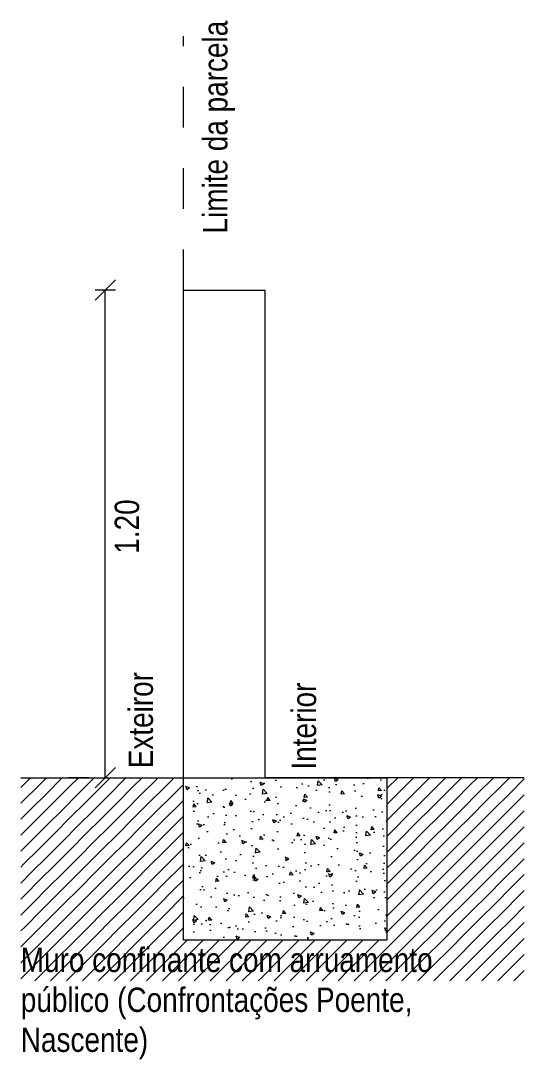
# Model space of a CAD drawing. Header units: metres. Extents: x -111189 to -108577, y -72951 to -72647.
# Drawn here: x -108721.033 to -108719.795, y -72948.069 to -72945.514 of the extents above; entities that cross this region are included whole.
import ezdxf

# ---------------------------------------------------------------- set-up
doc = ezdxf.new("R2010")
doc.units = ezdxf.units.M
doc.header["$MEASUREMENT"] = 0
for name, pattern in [('Dot & Dashed Smaller', [0.36, 0.15, -0.09, 0.03, -0.09]), ('OTK - Tracejado', [0.08, 0.04, -0.04]), ('Small Dashed', [0.002822, 0.001411, -0.001411])]:
    doc.linetypes.add(name, pattern=pattern)
doc.layers.add('00 - DESENHO 2D', color=7, linetype='Continuous')
doc.styles.add('ESTILO_GERADO_1', font='ARIALN.TTF')

# ---------------------------------------------------------------- blocks, each defined once
blk = doc.blocks.new('*X3136', base_point=(-108718.7061, -72936.4131))
at = {"layer": '00 - DESENHO 2D', "color": 254, "linetype": 'Continuous', "lineweight": 0}
for p, q in [((-108721.0094, -72947.3763), (-108721.0331, -72947.3999)), ((-108721.0094, -72947.3763), (-108721.0331, -72947.3999)), ((-108720.9898, -72947.3959), (-108721.0278, -72947.4339)), ((-108720.9898, -72947.3959), (-108721.0278, -72947.4339)), ((-108721.0093, -72947.3761), (-108721.0094, -72947.3763)), ((-108721.0093, -72947.3761), (-108721.0094, -72947.3763)), ((-108720.97, -72947.3761), (-108720.9898, -72947.3959)), ((-108720.97, -72947.3761), (-108720.9898, -72947.3959)), ((-108720.9322, -72947.3775), (-108720.9702, -72947.4155)), ((-108720.9322, -72947.3775), (-108720.9702, -72947.4155)), ((-108720.9126, -72947.3972), (-108720.9506, -72947.4352)), ((-108720.9126, -72947.3972), (-108720.9506, -72947.4352)), ((-108720.9307, -72947.3761), (-108720.9322, -72947.3775)), ((-108720.9307, -72947.3761), (-108720.9322, -72947.3775)), ((-108720.8915, -72947.3761), (-108720.9126, -72947.3972)), ((-108720.8915, -72947.3761), (-108720.9126, -72947.3972)), ((-108720.8549, -72947.3788), (-108720.8929, -72947.4168)), ((-108720.8549, -72947.3788), (-108720.8929, -72947.4168)), ((-108720.8353, -72947.3984), (-108720.8733, -72947.4364)), ((-108720.8353, -72947.3984), (-108720.8733, -72947.4364)), ((-108720.8522, -72947.3761), (-108720.8549, -72947.3788)), ((-108720.8522, -72947.3761), (-108720.8549, -72947.3788)), ((-108720.813, -72947.3761), (-108720.8353, -72947.3984)), ((-108720.813, -72947.3761), (-108720.8353, -72947.3984)), ((-108720.7777, -72947.3801), (-108720.8157, -72947.4181)), ((-108720.7777, -72947.3801), (-108720.8157, -72947.4181)), ((-108720.7581, -72947.3997), (-108720.7961, -72947.4377)), ((-108720.7581, -72947.3997), (-108720.7961, -72947.4377)), ((-108720.7737, -72947.3761), (-108720.7777, -72947.3801)), ((-108720.7737, -72947.3761), (-108720.7777, -72947.3801)), ((-108720.7345, -72947.3761), (-108720.7581, -72947.3997)), ((-108720.7345, -72947.3761), (-108720.7581, -72947.3997)), ((-108720.7004, -72947.3813), (-108720.7384, -72947.4193)), ((-108720.7004, -72947.3813), (-108720.7384, -72947.4193)), ((-108720.6808, -72947.401), (-108720.7188, -72947.4389)), ((-108720.6808, -72947.401), (-108720.7188, -72947.4389)), ((-108720.6952, -72947.3761), (-108720.7004, -72947.3813)), ((-108720.6952, -72947.3761), (-108720.7004, -72947.3813)), ((-108720.6559, -72947.3761), (-108720.6808, -72947.401)), ((-108720.6559, -72947.3761), (-108720.6808, -72947.401)), ((-108720.6331, -72947.3925), (-108720.6612, -72947.4206)), ((-108720.6331, -72947.3925), (-108720.6612, -72947.4206)), ((-108720.1064, -72947.3761), (-108720.1331, -72947.4028)), ((-108720.1064, -72947.3761), (-108720.1331, -72947.4028)), ((-108720.0825, -72947.3914), (-108720.1205, -72947.4294)), ((-108720.0825, -72947.3914), (-108720.1205, -72947.4294)), ((-108720.0672, -72947.3762), (-108720.0825, -72947.3914)), ((-108720.0672, -72947.3762), (-108720.0825, -72947.3914)), ((-108720.0279, -72947.3762), (-108720.0628, -72947.4111)), ((-108720.0279, -72947.3762), (-108720.0628, -72947.4111)), ((-108720.0052, -72947.3927), (-108720.0432, -72947.4307)), ((-108720.0052, -72947.3927), (-108720.0432, -72947.4307)), ((-108719.9887, -72947.3762), (-108720.0052, -72947.3927)), ((-108719.9887, -72947.3762), (-108720.0052, -72947.3927)), ((-108719.9494, -72947.3762), (-108719.9856, -72947.4123)), ((-108719.9494, -72947.3762), (-108719.9856, -72947.4123)), ((-108719.928, -72947.394), (-108719.966, -72947.432)), ((-108719.928, -72947.394), (-108719.966, -72947.432)), ((-108719.9102, -72947.3762), (-108719.928, -72947.394)), ((-108719.9102, -72947.3762), (-108719.928, -72947.394)), ((-108719.8709, -72947.3762), (-108719.9083, -72947.4136)), ((-108719.8709, -72947.3762), (-108719.9083, -72947.4136)), ((-108719.8507, -72947.3952), (-108719.8887, -72947.4332)), ((-108719.8507, -72947.3952), (-108719.8887, -72947.4332)), ((-108719.8317, -72947.3762), (-108719.8507, -72947.3952)), ((-108719.8317, -72947.3762), (-108719.8507, -72947.3952)), ((-108719.7954, -72947.3792), (-108719.8311, -72947.4149)), ((-108719.7954, -72947.3792), (-108719.8311, -72947.4149)), ((-108720.9702, -72947.4155), (-108721.0082, -72947.4535)), ((-108720.9702, -72947.4155), (-108721.0082, -72947.4535)), ((-108720.8929, -72947.4168), (-108720.9309, -72947.4548)), ((-108720.8929, -72947.4168), (-108720.9309, -72947.4548)), ((-108720.8157, -72947.4181), (-108720.8537, -72947.456)), ((-108720.8157, -72947.4181), (-108720.8537, -72947.456)), ((-108720.7384, -72947.4193), (-108720.7764, -72947.4573)), ((-108720.7384, -72947.4193), (-108720.7764, -72947.4573)), ((-108720.6612, -72947.4206), (-108720.6992, -72947.4586)), ((-108720.6612, -72947.4206), (-108720.6992, -72947.4586)), ((-108720.0628, -72947.4111), (-108720.1008, -72947.4491)), ((-108720.0628, -72947.4111), (-108720.1008, -72947.4491)), ((-108719.9856, -72947.4123), (-108720.0236, -72947.4503)), ((-108719.9856, -72947.4123), (-108720.0236, -72947.4503)), ((-108719.9083, -72947.4136), (-108719.9463, -72947.4516)), ((-108719.9083, -72947.4136), (-108719.9463, -72947.4516)), ((-108719.8311, -72947.4149), (-108719.8691, -72947.4529)), ((-108719.8311, -72947.4149), (-108719.8691, -72947.4529)), ((-108719.7954, -72947.4184), (-108719.8115, -72947.4345)), ((-108719.7954, -72947.4184), (-108719.8115, -72947.4345)), ((-108721.0278, -72947.4339), (-108721.0331, -72947.4392)), ((-108721.0278, -72947.4339), (-108721.0331, -72947.4392)), ((-108720.9506, -72947.4352), (-108720.9886, -72947.4731)), ((-108720.9506, -72947.4352), (-108720.9886, -72947.4731)), ((-108720.8733, -72947.4364), (-108720.9113, -72947.4744)), ((-108720.8733, -72947.4364), (-108720.9113, -72947.4744)), ((-108720.7961, -72947.4377), (-108720.8341, -72947.4757)), ((-108720.7961, -72947.4377), (-108720.8341, -72947.4757)), ((-108720.7188, -72947.4389), (-108720.7568, -72947.4769)), ((-108720.7188, -72947.4389), (-108720.7568, -72947.4769)), ((-108720.6416, -72947.4402), (-108720.6796, -72947.4782)), ((-108720.6416, -72947.4402), (-108720.6796, -72947.4782)), ((-108720.6331, -72947.4317), (-108720.6416, -72947.4402)), ((-108720.6331, -72947.4317), (-108720.6416, -72947.4402)), ((-108720.1205, -72947.4294), (-108720.1331, -72947.4421)), ((-108720.1205, -72947.4294), (-108720.1331, -72947.4421)), ((-108720.1008, -72947.4491), (-108720.1331, -72947.4813)), ((-108720.1008, -72947.4491), (-108720.1331, -72947.4813)), ((-108720.0432, -72947.4307), (-108720.0812, -72947.4687)), ((-108720.0432, -72947.4307), (-108720.0812, -72947.4687)), ((-108720.0236, -72947.4503), (-108720.0616, -72947.4883)), ((-108720.0236, -72947.4503), (-108720.0616, -72947.4883)), ((-108719.966, -72947.432), (-108720.0039, -72947.47)), ((-108719.966, -72947.432), (-108720.0039, -72947.47)), ((-108719.9463, -72947.4516), (-108719.9843, -72947.4896)), ((-108719.9463, -72947.4516), (-108719.9843, -72947.4896)), ((-108719.8887, -72947.4332), (-108719.9267, -72947.4712)), ((-108719.8887, -72947.4332), (-108719.9267, -72947.4712)), ((-108719.8115, -72947.4345), (-108719.8494, -72947.4725)), ((-108719.8115, -72947.4345), (-108719.8494, -72947.4725)), ((-108721.0082, -72947.4535), (-108721.0331, -72947.4784)), ((-108721.0082, -72947.4535), (-108721.0331, -72947.4784)), ((-108720.9886, -72947.4731), (-108721.0265, -72947.5111)), ((-108720.9886, -72947.4731), (-108721.0265, -72947.5111)), ((-108720.9309, -72947.4548), (-108720.9689, -72947.4928)), ((-108720.9309, -72947.4548), (-108720.9689, -72947.4928)), ((-108720.9113, -72947.4744), (-108720.9493, -72947.5124)), ((-108720.9113, -72947.4744), (-108720.9493, -72947.5124)), ((-108720.8537, -72947.456), (-108720.8917, -72947.494)), ((-108720.8537, -72947.456), (-108720.8917, -72947.494)), ((-108720.8341, -72947.4757), (-108720.872, -72947.5137)), ((-108720.8341, -72947.4757), (-108720.872, -72947.5137)), ((-108720.7764, -72947.4573), (-108720.8144, -72947.4953)), ((-108720.7764, -72947.4573), (-108720.8144, -72947.4953)), ((-108720.7568, -72947.4769), (-108720.7948, -72947.5149)), ((-108720.7568, -72947.4769), (-108720.7948, -72947.5149)), ((-108720.6992, -72947.4586), (-108720.7372, -72947.4966)), ((-108720.6992, -72947.4586), (-108720.7372, -72947.4966)), ((-108720.6331, -72947.471), (-108720.6599, -72947.4978)), ((-108720.6331, -72947.471), (-108720.6599, -72947.4978)), ((-108720.0812, -72947.4687), (-108720.1192, -72947.5067)), ((-108720.0812, -72947.4687), (-108720.1192, -72947.5067)), ((-108720.0039, -72947.47), (-108720.0419, -72947.5079)), ((-108720.0039, -72947.47), (-108720.0419, -72947.5079)), ((-108719.9267, -72947.4712), (-108719.9647, -72947.5092)), ((-108719.9267, -72947.4712), (-108719.9647, -72947.5092)), ((-108719.8691, -72947.4529), (-108719.9071, -72947.4908)), ((-108719.8691, -72947.4529), (-108719.9071, -72947.4908)), ((-108719.8494, -72947.4725), (-108719.8874, -72947.5105)), ((-108719.8494, -72947.4725), (-108719.8874, -72947.5105)), ((-108719.7954, -72947.4577), (-108719.8298, -72947.4921)), ((-108719.7954, -72947.4577), (-108719.8298, -72947.4921)), ((-108720.9689, -72947.4928), (-108721.0069, -72947.5308)), ((-108720.9689, -72947.4928), (-108721.0069, -72947.5308)), ((-108720.8917, -72947.494), (-108720.9297, -72947.532)), ((-108720.8917, -72947.494), (-108720.9297, -72947.532)), ((-108720.8144, -72947.4953), (-108720.8524, -72947.5333)), ((-108720.8144, -72947.4953), (-108720.8524, -72947.5333)), ((-108720.7372, -72947.4966), (-108720.7752, -72947.5346)), ((-108720.7372, -72947.4966), (-108720.7752, -72947.5346)), ((-108720.6796, -72947.4782), (-108720.7175, -72947.5162)), ((-108720.6796, -72947.4782), (-108720.7175, -72947.5162)), ((-108720.6599, -72947.4978), (-108720.6979, -72947.5358)), ((-108720.6599, -72947.4978), (-108720.6979, -72947.5358)), ((-108720.0616, -72947.4883), (-108720.0996, -72947.5263)), ((-108720.0616, -72947.4883), (-108720.0996, -72947.5263)), ((-108719.9843, -72947.4896), (-108720.0223, -72947.5276)), ((-108719.9843, -72947.4896), (-108720.0223, -72947.5276)), ((-108719.9071, -72947.4908), (-108719.9451, -72947.5288)), ((-108719.9071, -72947.4908), (-108719.9451, -72947.5288)), ((-108719.8298, -72947.4921), (-108719.8678, -72947.5301)), ((-108719.8298, -72947.4921), (-108719.8678, -72947.5301)), ((-108719.7954, -72947.4969), (-108719.8102, -72947.5117)), ((-108719.7954, -72947.4969), (-108719.8102, -72947.5117)), ((-108721.0265, -72947.5111), (-108721.0331, -72947.5177)), ((-108721.0265, -72947.5111), (-108721.0331, -72947.5177)), ((-108720.9493, -72947.5124), (-108720.9873, -72947.5504)), ((-108720.9493, -72947.5124), (-108720.9873, -72947.5504)), ((-108720.872, -72947.5137), (-108720.91, -72947.5517)), ((-108720.872, -72947.5137), (-108720.91, -72947.5517)), ((-108720.7948, -72947.5149), (-108720.8328, -72947.5529)), ((-108720.7948, -72947.5149), (-108720.8328, -72947.5529)), ((-108720.7175, -72947.5162), (-108720.7555, -72947.5542)), ((-108720.7175, -72947.5162), (-108720.7555, -72947.5542)), ((-108720.6403, -72947.5175), (-108720.6783, -72947.5555)), ((-108720.6403, -72947.5175), (-108720.6783, -72947.5555)), ((-108720.6331, -72947.5102), (-108720.6403, -72947.5175)), ((-108720.6331, -72947.5102), (-108720.6403, -72947.5175)), ((-108720.1192, -72947.5067), (-108720.1331, -72947.5206)), ((-108720.1192, -72947.5067), (-108720.1331, -72947.5206)), ((-108720.0996, -72947.5263), (-108720.1331, -72947.5598)), ((-108720.0996, -72947.5263), (-108720.1331, -72947.5598)), ((-108720.0419, -72947.5079), (-108720.0799, -72947.5459)), ((-108720.0419, -72947.5079), (-108720.0799, -72947.5459)), ((-108720.0223, -72947.5276), (-108720.0603, -72947.5656)), ((-108720.0223, -72947.5276), (-108720.0603, -72947.5656)), ((-108719.9647, -72947.5092), (-108720.0027, -72947.5472)), ((-108719.9647, -72947.5092), (-108720.0027, -72947.5472)), ((-108719.8874, -72947.5105), (-108719.9254, -72947.5485)), ((-108719.8874, -72947.5105), (-108719.9254, -72947.5485)), ((-108719.8102, -72947.5117), (-108719.8482, -72947.5497)), ((-108719.8102, -72947.5117), (-108719.8482, -72947.5497)), ((-108721.0069, -72947.5308), (-108721.0331, -72947.5569)), ((-108721.0069, -72947.5308), (-108721.0331, -72947.5569)), ((-108720.9873, -72947.5504), (-108721.0253, -72947.5884)), ((-108720.9873, -72947.5504), (-108721.0253, -72947.5884)), ((-108720.9297, -72947.532), (-108720.9677, -72947.57)), ((-108720.9297, -72947.532), (-108720.9677, -72947.57)), ((-108720.91, -72947.5517), (-108720.948, -72947.5897)), ((-108720.91, -72947.5517), (-108720.948, -72947.5897)), ((-108720.8524, -72947.5333), (-108720.8904, -72947.5713)), ((-108720.8524, -72947.5333), (-108720.8904, -72947.5713)), ((-108720.8328, -72947.5529), (-108720.8708, -72947.5909)), ((-108720.8328, -72947.5529), (-108720.8708, -72947.5909)), ((-108720.7752, -72947.5346), (-108720.8132, -72947.5726)), ((-108720.7752, -72947.5346), (-108720.8132, -72947.5726)), ((-108720.7555, -72947.5542), (-108720.7935, -72947.5922)), ((-108720.7555, -72947.5542), (-108720.7935, -72947.5922)), ((-108720.6979, -72947.5358), (-108720.7359, -72947.5738)), ((-108720.6979, -72947.5358), (-108720.7359, -72947.5738)), ((-108720.6331, -72947.5495), (-108720.6587, -72947.5751)), ((-108720.6331, -72947.5495), (-108720.6587, -72947.5751)), ((-108720.0799, -72947.5459), (-108720.1179, -72947.5839)), ((-108720.0799, -72947.5459), (-108720.1179, -72947.5839)), ((-108720.0027, -72947.5472), (-108720.0407, -72947.5852)), ((-108720.0027, -72947.5472), (-108720.0407, -72947.5852)), ((-108719.9451, -72947.5288), (-108719.9831, -72947.5668)), ((-108719.9451, -72947.5288), (-108719.9831, -72947.5668)), ((-108719.9254, -72947.5485), (-108719.9634, -72947.5865)), ((-108719.9254, -72947.5485), (-108719.9634, -72947.5865)), ((-108719.8678, -72947.5301), (-108719.9058, -72947.5681)), ((-108719.8678, -72947.5301), (-108719.9058, -72947.5681)), ((-108719.8482, -72947.5497), (-108719.8862, -72947.5877)), ((-108719.8482, -72947.5497), (-108719.8862, -72947.5877)), ((-108719.7954, -72947.5362), (-108719.8286, -72947.5694)), ((-108719.7954, -72947.5362), (-108719.8286, -72947.5694)), ((-108720.9677, -72947.57), (-108721.0056, -72947.608)), ((-108720.9677, -72947.57), (-108721.0056, -72947.608)), ((-108720.8904, -72947.5713), (-108720.9284, -72947.6093)), ((-108720.8904, -72947.5713), (-108720.9284, -72947.6093)), ((-108720.8132, -72947.5726), (-108720.8512, -72947.6105)), ((-108720.8132, -72947.5726), (-108720.8512, -72947.6105)), ((-108720.7359, -72947.5738), (-108720.7739, -72947.6118)), ((-108720.7359, -72947.5738), (-108720.7739, -72947.6118)), ((-108720.6783, -72947.5555), (-108720.7163, -72947.5934)), ((-108720.6783, -72947.5555), (-108720.7163, -72947.5934)), ((-108720.6587, -72947.5751), (-108720.6967, -72947.6131)), ((-108720.6587, -72947.5751), (-108720.6967, -72947.6131)), ((-108720.0603, -72947.5656), (-108720.0983, -72947.6036)), ((-108720.0603, -72947.5656), (-108720.0983, -72947.6036)), ((-108719.9831, -72947.5668), (-108720.021, -72947.6048)), ((-108719.9831, -72947.5668), (-108720.021, -72947.6048)), ((-108719.9058, -72947.5681), (-108719.9438, -72947.6061)), ((-108719.9058, -72947.5681), (-108719.9438, -72947.6061)), ((-108719.8286, -72947.5694), (-108719.8665, -72947.6074)), ((-108719.8286, -72947.5694), (-108719.8665, -72947.6074)), ((-108719.7954, -72947.5754), (-108719.8089, -72947.589)), ((-108719.7954, -72947.5754), (-108719.8089, -72947.589)), ((-108721.0253, -72947.5884), (-108721.0331, -72947.5962)), ((-108721.0253, -72947.5884), (-108721.0331, -72947.5962)), ((-108720.948, -72947.5897), (-108720.986, -72947.6276)), ((-108720.948, -72947.5897), (-108720.986, -72947.6276)), ((-108720.8708, -72947.5909), (-108720.9088, -72947.6289)), ((-108720.8708, -72947.5909), (-108720.9088, -72947.6289)), ((-108720.7935, -72947.5922), (-108720.8315, -72947.6302)), ((-108720.7935, -72947.5922), (-108720.8315, -72947.6302)), ((-108720.7163, -72947.5934), (-108720.7543, -72947.6314)), ((-108720.7163, -72947.5934), (-108720.7543, -72947.6314)), ((-108720.639, -72947.5947), (-108720.677, -72947.6327)), ((-108720.639, -72947.5947), (-108720.677, -72947.6327)), ((-108720.6331, -72947.5887), (-108720.639, -72947.5947)), ((-108720.6331, -72947.5887), (-108720.639, -72947.5947)), ((-108720.1179, -72947.5839), (-108720.1331, -72947.5991)), ((-108720.1179, -72947.5839), (-108720.1331, -72947.5991)), ((-108720.0983, -72947.6036), (-108720.1331, -72947.6383)), ((-108720.0983, -72947.6036), (-108720.1331, -72947.6383)), ((-108720.0407, -72947.5852), (-108720.0787, -72947.6232)), ((-108720.0407, -72947.5852), (-108720.0787, -72947.6232)), ((-108720.021, -72947.6048), (-108720.059, -72947.6428)), ((-108720.021, -72947.6048), (-108720.059, -72947.6428)), ((-108719.9634, -72947.5865), (-108720.0014, -72947.6245)), ((-108719.9634, -72947.5865), (-108720.0014, -72947.6245)), ((-108719.8862, -72947.5877), (-108719.9242, -72947.6257)), ((-108719.8862, -72947.5877), (-108719.9242, -72947.6257)), ((-108719.8089, -72947.589), (-108719.8469, -72947.627)), ((-108719.8089, -72947.589), (-108719.8469, -72947.627)), ((-108721.0056, -72947.608), (-108721.0331, -72947.6354)), ((-108721.0056, -72947.608), (-108721.0331, -72947.6354)), ((-108720.986, -72947.6276), (-108721.024, -72947.6656)), ((-108720.986, -72947.6276), (-108721.024, -72947.6656)), ((-108720.9284, -72947.6093), (-108720.9664, -72947.6473)), ((-108720.9284, -72947.6093), (-108720.9664, -72947.6473)), ((-108720.9088, -72947.6289), (-108720.9468, -72947.6669)), ((-108720.9088, -72947.6289), (-108720.9468, -72947.6669)), ((-108720.8512, -72947.6105), (-108720.8891, -72947.6485)), ((-108720.8512, -72947.6105), (-108720.8891, -72947.6485)), ((-108720.8315, -72947.6302), (-108720.8695, -72947.6682)), ((-108720.8315, -72947.6302), (-108720.8695, -72947.6682)), ((-108720.7739, -72947.6118), (-108720.8119, -72947.6498)), ((-108720.7739, -72947.6118), (-108720.8119, -72947.6498)), ((-108720.6967, -72947.6131), (-108720.7346, -72947.6511)), ((-108720.6967, -72947.6131), (-108720.7346, -72947.6511)), ((-108720.6331, -72947.628), (-108720.6574, -72947.6523)), ((-108720.6331, -72947.628), (-108720.6574, -72947.6523)), ((-108720.0787, -72947.6232), (-108720.1167, -72947.6612)), ((-108720.0787, -72947.6232), (-108720.1167, -72947.6612)), ((-108720.0014, -72947.6245), (-108720.0394, -72947.6624)), ((-108720.0014, -72947.6245), (-108720.0394, -72947.6624)), ((-108719.9438, -72947.6061), (-108719.9818, -72947.6441)), ((-108719.9438, -72947.6061), (-108719.9818, -72947.6441)), ((-108719.9242, -72947.6257), (-108719.9622, -72947.6637)), ((-108719.9242, -72947.6257), (-108719.9622, -72947.6637)), ((-108719.8665, -72947.6074), (-108719.9045, -72947.6453)), ((-108719.8665, -72947.6074), (-108719.9045, -72947.6453)), ((-108719.8469, -72947.627), (-108719.8849, -72947.665)), ((-108719.8469, -72947.627), (-108719.8849, -72947.665)), ((-108719.7954, -72947.6147), (-108719.8273, -72947.6466)), ((-108719.7954, -72947.6147), (-108719.8273, -72947.6466)), ((-108720.9664, -72947.6473), (-108721.0044, -72947.6853)), ((-108720.9664, -72947.6473), (-108721.0044, -72947.6853)), ((-108720.8891, -72947.6485), (-108720.9271, -72947.6865)), ((-108720.8891, -72947.6485), (-108720.9271, -72947.6865)), ((-108720.8119, -72947.6498), (-108720.8499, -72947.6878)), ((-108720.8119, -72947.6498), (-108720.8499, -72947.6878)), ((-108720.7543, -72947.6314), (-108720.7923, -72947.6694)), ((-108720.7543, -72947.6314), (-108720.7923, -72947.6694)), ((-108720.7346, -72947.6511), (-108720.7726, -72947.6891)), ((-108720.7346, -72947.6511), (-108720.7726, -72947.6891)), ((-108720.677, -72947.6327), (-108720.715, -72947.6707)), ((-108720.677, -72947.6327), (-108720.715, -72947.6707)), ((-108720.6574, -72947.6523), (-108720.6954, -72947.6903)), ((-108720.6574, -72947.6523), (-108720.6954, -72947.6903)), ((-108720.059, -72947.6428), (-108720.097, -72947.6808)), ((-108720.059, -72947.6428), (-108720.097, -72947.6808)), ((-108719.9818, -72947.6441), (-108720.0198, -72947.6821)), ((-108719.9818, -72947.6441), (-108720.0198, -72947.6821)), ((-108719.9045, -72947.6453), (-108719.9425, -72947.6833)), ((-108719.9045, -72947.6453), (-108719.9425, -72947.6833)), ((-108719.8273, -72947.6466), (-108719.8653, -72947.6846)), ((-108719.8273, -72947.6466), (-108719.8653, -72947.6846)), ((-108719.7954, -72947.6539), (-108719.8077, -72947.6662)), ((-108719.7954, -72947.6539), (-108719.8077, -72947.6662)), ((-108721.024, -72947.6656), (-108721.0331, -72947.6747)), ((-108721.024, -72947.6656), (-108721.0331, -72947.6747)), ((-108720.9468, -72947.6669), (-108720.9848, -72947.7049)), ((-108720.9468, -72947.6669), (-108720.9848, -72947.7049)), ((-108720.8695, -72947.6682), (-108720.9075, -72947.7062)), ((-108720.8695, -72947.6682), (-108720.9075, -72947.7062)), ((-108720.7923, -72947.6694), (-108720.8303, -72947.7074)), ((-108720.7923, -72947.6694), (-108720.8303, -72947.7074)), ((-108720.715, -72947.6707), (-108720.753, -72947.7087)), ((-108720.715, -72947.6707), (-108720.753, -72947.7087)), ((-108720.6378, -72947.672), (-108720.6758, -72947.7099)), ((-108720.6378, -72947.672), (-108720.6758, -72947.7099)), ((-108720.6331, -72947.6673), (-108720.6378, -72947.672)), ((-108720.6331, -72947.6673), (-108720.6378, -72947.672)), ((-108720.1167, -72947.6612), (-108720.1331, -72947.6776)), ((-108720.1167, -72947.6612), (-108720.1331, -72947.6776)), ((-108720.097, -72947.6808), (-108720.1331, -72947.7169)), ((-108720.097, -72947.6808), (-108720.1331, -72947.7169)), ((-108720.0394, -72947.6624), (-108720.0774, -72947.7004)), ((-108720.0394, -72947.6624), (-108720.0774, -72947.7004)), ((-108720.0198, -72947.6821), (-108720.0578, -72947.7201)), ((-108720.0198, -72947.6821), (-108720.0578, -72947.7201)), ((-108719.9622, -72947.6637), (-108720.0002, -72947.7017)), ((-108719.9622, -72947.6637), (-108720.0002, -72947.7017)), ((-108719.8849, -72947.665), (-108719.9229, -72947.703)), ((-108719.8849, -72947.665), (-108719.9229, -72947.703)), ((-108719.8077, -72947.6662), (-108719.8457, -72947.7042)), ((-108719.8077, -72947.6662), (-108719.8457, -72947.7042)), ((-108721.0044, -72947.6853), (-108721.0331, -72947.714)), ((-108721.0044, -72947.6853), (-108721.0331, -72947.714)), ((-108720.9848, -72947.7049), (-108721.0227, -72947.7429)), ((-108720.9848, -72947.7049), (-108721.0227, -72947.7429)), ((-108720.9271, -72947.6865), (-108720.9651, -72947.7245)), ((-108720.9271, -72947.6865), (-108720.9651, -72947.7245)), ((-108720.9075, -72947.7062), (-108720.9455, -72947.7441)), ((-108720.9075, -72947.7062), (-108720.9455, -72947.7441)), ((-108720.8499, -72947.6878), (-108720.8879, -72947.7258)), ((-108720.8499, -72947.6878), (-108720.8879, -72947.7258)), ((-108720.8303, -72947.7074), (-108720.8683, -72947.7454)), ((-108720.8303, -72947.7074), (-108720.8683, -72947.7454)), ((-108720.7726, -72947.6891), (-108720.8106, -72947.727)), ((-108720.7726, -72947.6891), (-108720.8106, -72947.727)), ((-108720.6954, -72947.6903), (-108720.7334, -72947.7283)), ((-108720.6954, -72947.6903), (-108720.7334, -72947.7283)), ((-108720.6331, -72947.7065), (-108720.6561, -72947.7296)), ((-108720.6331, -72947.7065), (-108720.6561, -72947.7296)), ((-108720.0774, -72947.7004), (-108720.1154, -72947.7384)), ((-108720.0774, -72947.7004), (-108720.1154, -72947.7384)), ((-108720.0002, -72947.7017), (-108720.0381, -72947.7397)), ((-108720.0002, -72947.7017), (-108720.0381, -72947.7397)), ((-108719.9425, -72947.6833), (-108719.9805, -72947.7213)), ((-108719.9425, -72947.6833), (-108719.9805, -72947.7213)), ((-108719.9229, -72947.703), (-108719.9609, -72947.741)), ((-108719.9229, -72947.703), (-108719.9609, -72947.741)), ((-108719.8653, -72947.6846), (-108719.9033, -72947.7226)), ((-108719.8653, -72947.6846), (-108719.9033, -72947.7226)), ((-108719.8457, -72947.7042), (-108719.8836, -72947.7422)), ((-108719.8457, -72947.7042), (-108719.8836, -72947.7422)), ((-108719.7954, -72947.6932), (-108719.826, -72947.7239)), ((-108719.7954, -72947.6932), (-108719.826, -72947.7239)), ((-108720.9651, -72947.7245), (-108721.0031, -72947.7625)), ((-108720.9651, -72947.7245), (-108721.0031, -72947.7625)), ((-108720.8879, -72947.7258), (-108720.9259, -72947.7638)), ((-108720.8879, -72947.7258), (-108720.9259, -72947.7638)), ((-108720.8106, -72947.727), (-108720.8486, -72947.765)), ((-108720.8106, -72947.727), (-108720.8486, -72947.765)), ((-108720.753, -72947.7087), (-108720.791, -72947.7467)), ((-108720.753, -72947.7087), (-108720.791, -72947.7467)), ((-108720.7334, -72947.7283), (-108720.7714, -72947.7663)), ((-108720.7334, -72947.7283), (-108720.7714, -72947.7663)), ((-108720.6758, -72947.7099), (-108720.7138, -72947.7479)), ((-108720.6758, -72947.7099), (-108720.7138, -72947.7479)), ((-108720.6561, -72947.7296), (-108720.6941, -72947.7676)), ((-108720.6561, -72947.7296), (-108720.6941, -72947.7676)), ((-108720.0578, -72947.7201), (-108720.0958, -72947.7581)), ((-108720.0578, -72947.7201), (-108720.0958, -72947.7581)), ((-108719.9805, -72947.7213), (-108720.0185, -72947.7593)), ((-108719.9805, -72947.7213), (-108720.0185, -72947.7593)), ((-108719.9033, -72947.7226), (-108719.9413, -72947.7606)), ((-108719.9033, -72947.7226), (-108719.9413, -72947.7606)), ((-108719.826, -72947.7239), (-108719.864, -72947.7619)), ((-108719.826, -72947.7239), (-108719.864, -72947.7619)), ((-108719.7954, -72947.7324), (-108719.8064, -72947.7435)), ((-108719.7954, -72947.7324), (-108719.8064, -72947.7435)), ((-108721.0227, -72947.7429), (-108721.0331, -72947.7532)), ((-108721.0227, -72947.7429), (-108721.0331, -72947.7532)), ((-108720.9455, -72947.7441), (-108720.9835, -72947.7821)), ((-108720.9455, -72947.7441), (-108720.9835, -72947.7821)), ((-108720.8683, -72947.7454), (-108720.9062, -72947.7834)), ((-108720.8683, -72947.7454), (-108720.9062, -72947.7834)), ((-108720.791, -72947.7467), (-108720.829, -72947.7847)), ((-108720.791, -72947.7467), (-108720.829, -72947.7847)), ((-108720.7138, -72947.7479), (-108720.7517, -72947.7859)), ((-108720.7138, -72947.7479), (-108720.7517, -72947.7859)), ((-108720.6365, -72947.7492), (-108720.6745, -72947.7872)), ((-108720.6365, -72947.7492), (-108720.6745, -72947.7872)), ((-108720.6331, -72947.7458), (-108720.6365, -72947.7492)), ((-108720.6331, -72947.7458), (-108720.6365, -72947.7492)), ((-108720.0958, -72947.7581), (-108720.1338, -72947.7961)), ((-108720.0958, -72947.7581), (-108720.1338, -72947.7961)), ((-108720.1154, -72947.7384), (-108720.1331, -72947.7561)), ((-108720.1154, -72947.7384), (-108720.1331, -72947.7561)), ((-108720.0381, -72947.7397), (-108720.0761, -72947.7777)), ((-108720.0381, -72947.7397), (-108720.0761, -72947.7777)), ((-108719.9609, -72947.741), (-108719.9989, -72947.779)), ((-108719.9609, -72947.741), (-108719.9989, -72947.779)), ((-108719.8836, -72947.7422), (-108719.9216, -72947.7802)), ((-108719.8836, -72947.7422), (-108719.9216, -72947.7802)), ((-108719.8064, -72947.7435), (-108719.8444, -72947.7815)), ((-108719.8064, -72947.7435), (-108719.8444, -72947.7815)), ((-108721.0031, -72947.7625), (-108721.0331, -72947.7925)), ((-108721.0031, -72947.7625), (-108721.0331, -72947.7925)), ((-108720.9835, -72947.7821), (-108721.0215, -72947.8201)), ((-108720.9835, -72947.7821), (-108721.0215, -72947.8201)), ((-108720.9259, -72947.7638), (-108720.9639, -72947.8018)), ((-108720.9259, -72947.7638), (-108720.9639, -72947.8018)), ((-108720.9062, -72947.7834), (-108720.9442, -72947.8214)), ((-108720.9062, -72947.7834), (-108720.9442, -72947.8214)), ((-108720.8486, -72947.765), (-108720.8866, -72947.803)), ((-108720.8486, -72947.765), (-108720.8866, -72947.803)), ((-108720.7714, -72947.7663), (-108720.8094, -72947.8043)), ((-108720.7714, -72947.7663), (-108720.8094, -72947.8043)), ((-108720.6941, -72947.7676), (-108720.7321, -72947.8056)), ((-108720.6941, -72947.7676), (-108720.7321, -72947.8056)), ((-108720.6241, -72947.7761), (-108720.6549, -72947.8068)), ((-108720.6241, -72947.7761), (-108720.6549, -72947.8068)), ((-108720.5849, -72947.7761), (-108720.5972, -72947.7885)), ((-108720.5849, -72947.7761), (-108720.5972, -72947.7885)), ((-108720.5456, -72947.7761), (-108720.5776, -72947.8081)), ((-108720.5456, -72947.7761), (-108720.5776, -72947.8081)), ((-108720.5064, -72947.7761), (-108720.52, -72947.7897)), ((-108720.5064, -72947.7761), (-108720.52, -72947.7897)), ((-108720.4671, -72947.7761), (-108720.5004, -72947.8094)), ((-108720.4671, -72947.7761), (-108720.5004, -72947.8094)), ((-108720.4278, -72947.7761), (-108720.4428, -72947.791)), ((-108720.4278, -72947.7761), (-108720.4428, -72947.791)), ((-108720.3886, -72947.7761), (-108720.4231, -72947.8106)), ((-108720.3886, -72947.7761), (-108720.4231, -72947.8106)), ((-108720.3493, -72947.7761), (-108720.3655, -72947.7923)), ((-108720.3493, -72947.7761), (-108720.3655, -72947.7923)), ((-108720.3101, -72947.7761), (-108720.3459, -72947.8119)), ((-108720.3101, -72947.7761), (-108720.3459, -72947.8119)), ((-108720.2708, -72947.7761), (-108720.2883, -72947.7935)), ((-108720.2708, -72947.7761), (-108720.2883, -72947.7935)), ((-108720.2316, -72947.7761), (-108720.2686, -72947.8131)), ((-108720.2316, -72947.7761), (-108720.2686, -72947.8131)), ((-108720.1923, -72947.7761), (-108720.211, -72947.7948)), ((-108720.1923, -72947.7761), (-108720.211, -72947.7948)), ((-108720.1534, -72947.7764), (-108720.1914, -72947.8144)), ((-108720.1534, -72947.7764), (-108720.1914, -72947.8144)), ((-108720.153, -72947.7761), (-108720.1534, -72947.7764)), ((-108720.153, -72947.7761), (-108720.1534, -72947.7764)), ((-108720.0761, -72947.7777), (-108720.1141, -72947.8157)), ((-108720.0761, -72947.7777), (-108720.1141, -72947.8157)), ((-108720.0185, -72947.7593), (-108720.0565, -72947.7973)), ((-108720.0185, -72947.7593), (-108720.0565, -72947.7973)), ((-108719.9989, -72947.779), (-108720.0369, -72947.8169)), ((-108719.9989, -72947.779), (-108720.0369, -72947.8169)), ((-108719.9413, -72947.7606), (-108719.9793, -72947.7986)), ((-108719.9413, -72947.7606), (-108719.9793, -72947.7986)), ((-108719.9216, -72947.7802), (-108719.9596, -72947.8182)), ((-108719.9216, -72947.7802), (-108719.9596, -72947.8182)), ((-108719.864, -72947.7619), (-108719.902, -72947.7998)), ((-108719.864, -72947.7619), (-108719.902, -72947.7998)), ((-108719.8444, -72947.7815), (-108719.8824, -72947.8195)), ((-108719.8444, -72947.7815), (-108719.8824, -72947.8195)), ((-108719.7953, -72947.7717), (-108719.8248, -72947.8011)), ((-108719.7953, -72947.7717), (-108719.8248, -72947.8011)), ((-108720.9639, -72947.8018), (-108721.0019, -72947.8398)), ((-108720.9639, -72947.8018), (-108721.0019, -72947.8398)), ((-108720.8866, -72947.803), (-108720.9246, -72947.841)), ((-108720.8866, -72947.803), (-108720.9246, -72947.841)), ((-108720.829, -72947.7847), (-108720.867, -72947.8227)), ((-108720.829, -72947.7847), (-108720.867, -72947.8227)), ((-108720.8094, -72947.8043), (-108720.8474, -72947.8423)), ((-108720.8094, -72947.8043), (-108720.8474, -72947.8423)), ((-108720.7517, -72947.7859), (-108720.7897, -72947.8239)), ((-108720.7517, -72947.7859), (-108720.7897, -72947.8239)), ((-108720.7321, -72947.8056), (-108720.7701, -72947.8436)), ((-108720.7321, -72947.8056), (-108720.7701, -72947.8436)), ((-108720.6745, -72947.7872), (-108720.7125, -72947.8252)), ((-108720.6745, -72947.7872), (-108720.7125, -72947.8252)), ((-108720.6549, -72947.8068), (-108720.6929, -72947.8448)), ((-108720.6549, -72947.8068), (-108720.6929, -72947.8448)), ((-108720.5972, -72947.7885), (-108720.6352, -72947.8265)), ((-108720.5972, -72947.7885), (-108720.6352, -72947.8265)), ((-108720.5776, -72947.8081), (-108720.6156, -72947.8461)), ((-108720.5776, -72947.8081), (-108720.6156, -72947.8461)), ((-108720.52, -72947.7897), (-108720.558, -72947.8277)), ((-108720.52, -72947.7897), (-108720.558, -72947.8277)), ((-108720.5004, -72947.8094), (-108720.5384, -72947.8473)), ((-108720.5004, -72947.8094), (-108720.5384, -72947.8473)), ((-108720.4428, -72947.791), (-108720.4807, -72947.829)), ((-108720.4428, -72947.791), (-108720.4807, -72947.829)), ((-108720.3655, -72947.7923), (-108720.4035, -72947.8302)), ((-108720.3655, -72947.7923), (-108720.4035, -72947.8302)), ((-108720.2883, -72947.7935), (-108720.3262, -72947.8315)), ((-108720.2883, -72947.7935), (-108720.3262, -72947.8315)), ((-108720.211, -72947.7948), (-108720.249, -72947.8328)), ((-108720.211, -72947.7948), (-108720.249, -72947.8328)), ((-108720.1338, -72947.7961), (-108720.1717, -72947.834)), ((-108720.1338, -72947.7961), (-108720.1717, -72947.834)), ((-108720.0565, -72947.7973), (-108720.0945, -72947.8353)), ((-108720.0565, -72947.7973), (-108720.0945, -72947.8353)), ((-108719.9793, -72947.7986), (-108720.0173, -72947.8366)), ((-108719.9793, -72947.7986), (-108720.0173, -72947.8366)), ((-108719.902, -72947.7998), (-108719.94, -72947.8378)), ((-108719.902, -72947.7998), (-108719.94, -72947.8378)), ((-108719.8248, -72947.8011), (-108719.8628, -72947.8391)), ((-108719.8248, -72947.8011), (-108719.8628, -72947.8391)), ((-108721.0215, -72947.8201), (-108721.0331, -72947.8317)), ((-108721.0215, -72947.8201), (-108721.0331, -72947.8317)), ((-108720.9442, -72947.8214), (-108720.9822, -72947.8594)), ((-108720.9442, -72947.8214), (-108720.9822, -72947.8594)), ((-108720.867, -72947.8227), (-108720.905, -72947.8607)), ((-108720.867, -72947.8227), (-108720.905, -72947.8607)), ((-108720.7897, -72947.8239), (-108720.8277, -72947.8619)), ((-108720.7897, -72947.8239), (-108720.8277, -72947.8619)), ((-108720.7125, -72947.8252), (-108720.7505, -72947.8632)), ((-108720.7125, -72947.8252), (-108720.7505, -72947.8632)), ((-108720.6352, -72947.8265), (-108720.6732, -72947.8644)), ((-108720.6352, -72947.8265), (-108720.6732, -72947.8644)), ((-108720.558, -72947.8277), (-108720.596, -72947.8657)), ((-108720.558, -72947.8277), (-108720.596, -72947.8657)), ((-108720.4807, -72947.829), (-108720.5187, -72947.867)), ((-108720.4807, -72947.829), (-108720.5187, -72947.867)), ((-108720.4231, -72947.8106), (-108720.4611, -72947.8486)), ((-108720.4231, -72947.8106), (-108720.4611, -72947.8486)), ((-108720.4035, -72947.8302), (-108720.4415, -72947.8682)), ((-108720.4035, -72947.8302), (-108720.4415, -72947.8682)), ((-108720.3459, -72947.8119), (-108720.3839, -72947.8499)), ((-108720.3459, -72947.8119), (-108720.3839, -72947.8499)), ((-108720.3262, -72947.8315), (-108720.3642, -72947.8695)), ((-108720.3262, -72947.8315), (-108720.3642, -72947.8695)), ((-108720.2686, -72947.8131), (-108720.3066, -72947.8511)), ((-108720.2686, -72947.8131), (-108720.3066, -72947.8511)), ((-108720.249, -72947.8328), (-108720.287, -72947.8708)), ((-108720.249, -72947.8328), (-108720.287, -72947.8708)), ((-108720.1914, -72947.8144), (-108720.2294, -72947.8524)), ((-108720.1914, -72947.8144), (-108720.2294, -72947.8524)), ((-108720.1717, -72947.834), (-108720.2097, -72947.872)), ((-108720.1717, -72947.834), (-108720.2097, -72947.872)), ((-108720.1141, -72947.8157), (-108720.1521, -72947.8537)), ((-108720.1141, -72947.8157), (-108720.1521, -72947.8537)), ((-108720.0945, -72947.8353), (-108720.1325, -72947.8733)), ((-108720.0945, -72947.8353), (-108720.1325, -72947.8733)), ((-108720.0369, -72947.8169), (-108720.0749, -72947.8549)), ((-108720.0369, -72947.8169), (-108720.0749, -72947.8549)), ((-108719.9596, -72947.8182), (-108719.9976, -72947.8562)), ((-108719.9596, -72947.8182), (-108719.9976, -72947.8562)), ((-108719.8824, -72947.8195), (-108719.9204, -72947.8575)), ((-108719.8824, -72947.8195), (-108719.9204, -72947.8575)), ((-108719.8051, -72947.8207), (-108719.8431, -72947.8587)), ((-108719.8051, -72947.8207), (-108719.8431, -72947.8587)), ((-108719.7953, -72947.8109), (-108719.8051, -72947.8207)), ((-108719.7953, -72947.8109), (-108719.8051, -72947.8207)), ((-108721.0019, -72947.8398), (-108721.0331, -72947.871)), ((-108721.0019, -72947.8398), (-108721.0331, -72947.871)), ((-108720.9822, -72947.8594), (-108720.9989, -72947.8761)), ((-108720.9822, -72947.8594), (-108720.9989, -72947.8761)), ((-108720.9246, -72947.841), (-108720.9597, -72947.8761)), ((-108720.9246, -72947.841), (-108720.9597, -72947.8761)), ((-108720.905, -72947.8607), (-108720.9204, -72947.8761)), ((-108720.905, -72947.8607), (-108720.9204, -72947.8761)), ((-108720.8474, -72947.8423), (-108720.8812, -72947.8761)), ((-108720.8474, -72947.8423), (-108720.8812, -72947.8761)), ((-108720.7701, -72947.8436), (-108720.8026, -72947.8761)), ((-108720.7701, -72947.8436), (-108720.8026, -72947.8761)), ((-108720.6929, -72947.8448), (-108720.7241, -72947.8761)), ((-108720.6929, -72947.8448), (-108720.7241, -72947.8761)), ((-108720.6156, -72947.8461), (-108720.6456, -72947.8761)), ((-108720.6156, -72947.8461), (-108720.6456, -72947.8761)), ((-108720.5384, -72947.8473), (-108720.5671, -72947.8761)), ((-108720.5384, -72947.8473), (-108720.5671, -72947.8761)), ((-108720.4611, -72947.8486), (-108720.4886, -72947.8761)), ((-108720.4611, -72947.8486), (-108720.4886, -72947.8761)), ((-108720.3839, -72947.8499), (-108720.4101, -72947.8761)), ((-108720.3839, -72947.8499), (-108720.4101, -72947.8761)), ((-108720.3066, -72947.8511), (-108720.3316, -72947.8761)), ((-108720.3066, -72947.8511), (-108720.3316, -72947.8761)), ((-108720.2294, -72947.8524), (-108720.253, -72947.8761)), ((-108720.2294, -72947.8524), (-108720.253, -72947.8761)), ((-108720.1521, -72947.8537), (-108720.1745, -72947.8761)), ((-108720.1521, -72947.8537), (-108720.1745, -72947.8761)), ((-108720.0749, -72947.8549), (-108720.096, -72947.8761)), ((-108720.0749, -72947.8549), (-108720.096, -72947.8761)), ((-108720.0173, -72947.8366), (-108720.0552, -72947.8746)), ((-108720.0173, -72947.8366), (-108720.0552, -72947.8746)), ((-108719.9976, -72947.8562), (-108720.0175, -72947.8761)), ((-108719.9976, -72947.8562), (-108720.0175, -72947.8761)), ((-108719.94, -72947.8378), (-108719.978, -72947.8758)), ((-108719.94, -72947.8378), (-108719.978, -72947.8758)), ((-108719.9204, -72947.8575), (-108719.939, -72947.8761)), ((-108719.9204, -72947.8575), (-108719.939, -72947.8761)), ((-108719.8628, -72947.8391), (-108719.8997, -72947.8761)), ((-108719.8628, -72947.8391), (-108719.8997, -72947.8761)), ((-108719.8431, -72947.8587), (-108719.8605, -72947.8761)), ((-108719.8431, -72947.8587), (-108719.8605, -72947.8761)), ((-108719.7953, -72947.8502), (-108719.8212, -72947.8761)), ((-108719.7953, -72947.8502), (-108719.8212, -72947.8761)), ((-108720.8277, -72947.8619), (-108720.8419, -72947.8761)), ((-108720.8277, -72947.8619), (-108720.8419, -72947.8761)), ((-108720.7505, -72947.8632), (-108720.7634, -72947.8761)), ((-108720.7505, -72947.8632), (-108720.7634, -72947.8761)), ((-108720.6732, -72947.8644), (-108720.6849, -72947.8761)), ((-108720.6732, -72947.8644), (-108720.6849, -72947.8761)), ((-108720.596, -72947.8657), (-108720.6064, -72947.8761)), ((-108720.596, -72947.8657), (-108720.6064, -72947.8761)), ((-108720.5187, -72947.867), (-108720.5278, -72947.8761)), ((-108720.5187, -72947.867), (-108720.5278, -72947.8761)), ((-108720.4415, -72947.8682), (-108720.4493, -72947.8761)), ((-108720.4415, -72947.8682), (-108720.4493, -72947.8761)), ((-108720.3642, -72947.8695), (-108720.3708, -72947.8761)), ((-108720.3642, -72947.8695), (-108720.3708, -72947.8761)), ((-108720.287, -72947.8708), (-108720.2923, -72947.8761)), ((-108720.287, -72947.8708), (-108720.2923, -72947.8761)), ((-108720.2097, -72947.872), (-108720.2138, -72947.8761)), ((-108720.2097, -72947.872), (-108720.2138, -72947.8761)), ((-108720.1325, -72947.8733), (-108720.1353, -72947.8761)), ((-108720.1325, -72947.8733), (-108720.1353, -72947.8761)), ((-108720.0552, -72947.8746), (-108720.0568, -72947.8761)), ((-108720.0552, -72947.8746), (-108720.0568, -72947.8761)), ((-108719.978, -72947.8758), (-108719.9782, -72947.8761)), ((-108719.978, -72947.8758), (-108719.9782, -72947.8761))]:
    blk.add_line(p, q, dxfattribs=at)
blk = doc.blocks.new('Trama_1_1', base_point=(-108718.7061, -72936.4131))
at = {"layer": '00 - DESENHO 2D', "color": 254, "linetype": 'Small Dashed', "lineweight": 0}
blk.add_blockref('*X3136', (-108718.7061, -72936.4131), dxfattribs=at)
blk = doc.blocks.new('*X3138', base_point=(-108718.7061, -72936.4131))
at = {"layer": '00 - DESENHO 2D', "color": 254, "linetype": 'Continuous', "lineweight": 0}
for p, q in [((-108720.3812, -72947.3761), (-108720.3812, -72947.3761)), ((-108720.3812, -72947.3761), (-108720.3812, -72947.3761)), ((-108720.3419, -72947.3761), (-108720.3419, -72947.3761)), ((-108720.3419, -72947.3761), (-108720.3419, -72947.3761)), ((-108720.3026, -72947.3761), (-108720.3027, -72947.3761)), ((-108720.3026, -72947.3761), (-108720.3027, -72947.3761)), ((-108720.2634, -72947.3761), (-108720.2634, -72947.3761)), ((-108720.2634, -72947.3761), (-108720.2634, -72947.3761)), ((-108720.2241, -72947.3761), (-108720.2242, -72947.3761)), ((-108720.2241, -72947.3761), (-108720.2242, -72947.3761)), ((-108720.1849, -72947.3761), (-108720.1849, -72947.3761)), ((-108720.1849, -72947.3761), (-108720.1849, -72947.3761)), ((-108720.1456, -72947.3761), (-108720.1457, -72947.3761)), ((-108720.1456, -72947.3761), (-108720.1457, -72947.3761))]:
    blk.add_line(p, q, dxfattribs=at)
blk = doc.blocks.new('Trama_2_1', base_point=(-108718.7061, -72936.4131))
at = {"layer": '00 - DESENHO 2D', "color": 254, "linetype": 'Small Dashed', "lineweight": 0}
blk.add_blockref('*X3138', (-108718.7061, -72936.4131), dxfattribs=at)

msp = doc.modelspace()

# ---------------------------------------------------------------- hatches: boundary and pattern name
at = {"linetype": 'Continuous', "lineweight": 9}
h = msp.add_hatch(dxfattribs=at)
h.set_pattern_fill('AR_CONC_0001', color=252, style=0, pattern_type=2)
h.set_pattern_definition([(130, (-108724.48115, -72942.24205), (0.0910923, 0.00796954), [0.009525, -0.104775]), (185, (-108724.48115, -72942.24205), (0.0176217, 0.0955284), [0.00762, -0.0838203]), (79.5486, (-108724.48874, -72942.24272), (-0.0734706, 0.0875589), [0.008095, -0.0890451]), (133.8158, (-108724.48115, -72942.21665), (0.1355395, 0.0210212), [0.0142875, -0.1571625]), (83.3644, (-108724.49244, -72942.2184), (-0.118702, 0.123713), [0.0121425, -0.1335678]), (188.8158, (-108724.48115, -72942.21665), (-0.118702, 0.123713), [0.01143, -0.1257299]), (159, (-108724.49385, -72942.223), (0.0758072, 0.0511326), [0.009525, -0.104775]), (214, (-108724.49385, -72942.223), (-0.030901, 0.092094), [0.00762, -0.08382]), (108.5486, (-108724.50016, -72942.22726), (-0.1067082, 0.0409614), [0.008095, -0.089045]), (142.5, (-108724.481147, -72942.242052), (-0.0015443, 0.04227752), [0, -0.082804, 0, -0.08509, 0, -0.0841375]), (172.5, (-108724.481147, -72942.24205), (-0.03340983, 0.0500903), [0, -0.048514, 0, -0.080899, 0, -0.0320675]), (212.5, (-108724.452826, -72942.242052), (0.0677953, 0.00286437), [0, -0.03175, 0, -0.09906, 0, -0.131445]), (222.5, (-108724.440126, -72942.24205), (-0.0740646, 0.01271325), [0, -0.041275, 0, -0.065786, 0, -0.093345])])
h.paths.add_polyline_path([(-108720.1331, -72947.3761), (-108720.1331, -72947.7761), (-108720.6331, -72947.7761), (-108720.6331, -72947.3761), (-108720.4331, -72947.3761)])

# ---------------------------------------------------------------- linework, layer by layer
at = {"color": 7, "linetype": 'Continuous', "lineweight": 13}
for p, q in [((-108720.8003, -72946.1761), (-108720.8503, -72946.1761)), ((-108720.8253, -72947.3761), (-108720.8253, -72946.1761)), ((-108720.8657, -72947.3761), (-108720.9157, -72947.3761))]:
    msp.add_line(p, q, dxfattribs=at)
at = {"color": 252, "linetype": 'OTK - Tracejado', "lineweight": 9, "ltscale": 0.5}
msp.add_line((-108720.6331, -72947.3761), (-108720.4331, -72947.3761), dxfattribs=at)
at = {"color": 7, "linetype": 'Continuous', "lineweight": 13}
for points in [[(-108720.8503, -72946.2011), (-108720.8003, -72946.1511)], [(-108720.8003, -72947.3511), (-108720.8503, -72947.4011)]]:
    msp.add_lwpolyline(points, dxfattribs=at)
at = {"color": 7, "linetype": 'Continuous', "lineweight": 20}
for points in [[(-108721.0331, -72947.3761), (-108720.6331, -72947.3761), (-108720.6331, -72946.1761), (-108720.4331, -72946.1761), (-108720.4331, -72947.3761)], [(-108719.7954, -72947.3761), (-108720.4331, -72947.3761)]]:
    msp.add_lwpolyline(points, dxfattribs=at)
at = {"color": 253, "linetype": 'Continuous', "lineweight": 9, "flags": 128}
msp.add_lwpolyline([(-108720.1331, -72947.3761), (-108720.1331, -72947.7761), (-108720.6331, -72947.7761), (-108720.6331, -72947.3761), (-108720.4331, -72947.3761)], close=True, dxfattribs=at)
at = {"layer": '00 - DESENHO 2D', "color": 251, "linetype": 'Dot & Dashed Smaller', "lineweight": 13, "ltscale": 0.5}
msp.add_line((-108720.6331, -72946.1761), (-108720.6331, -72945.5514), dxfattribs=at)

# ---------------------------------------------------------------- block references
at = {"layer": '00 - DESENHO 2D', "color": 254, "linetype": 'Small Dashed', "lineweight": 0}
for name in ['Trama_1_1', 'Trama_2_1']:
    msp.add_blockref(name, (-108718.7061, -72936.4131), dxfattribs=at)

# ---------------------------------------------------------------- texts
at = {"color": 7, "linetype": 'Continuous', "lineweight": 13, "char_height": 0.06, "rotation": 90, "style": 'ESTILO_GERADO_1'}
for s, insert, attachment_point in [('\\A1;{\\pqc;\\fArial Narrow|b0|i0|c0|p0;\\W1.000000;Limite da parcela}', (-108720.5068, -72945.7753), 8), ('\\A1;{\\pqr;\\fArial Narrow|b0|i0|c0|p0;\\W1.000000;1.20}', (-108720.7413, -72946.6912), 9), ('\\A1;{\\pql;\\fArial Narrow|b0|i0|c0|p0;\\W1.000000;Exteiror}', (-108720.7073, -72947.353), 7), ('\\A1;{\\pql;\\fArial Narrow|b0|i0|c0|p0;\\W1.000000;Interior}', (-108720.3061, -72947.3561), 7)]:
    msp.add_mtext(s, dxfattribs=dict(at, insert=insert, attachment_point=attachment_point))
at = {"color": 7, "linetype": 'Continuous', "lineweight": 13, "insert": (-108721.0331, -72948.0689), "char_height": 0.06, "width": 1.237739, "attachment_point": 7, "line_spacing_factor": 0.982507, "style": 'ESTILO_GERADO_1'}
msp.add_mtext('\\A1;{\\pql;\\fArial Narrow|b0|i0|c0|p0;\\W1.000000;Muro confinante com arruamento     público (Confrontações Poente, Nascente)}', dxfattribs=at)

doc.saveas('drawing.dxf')
